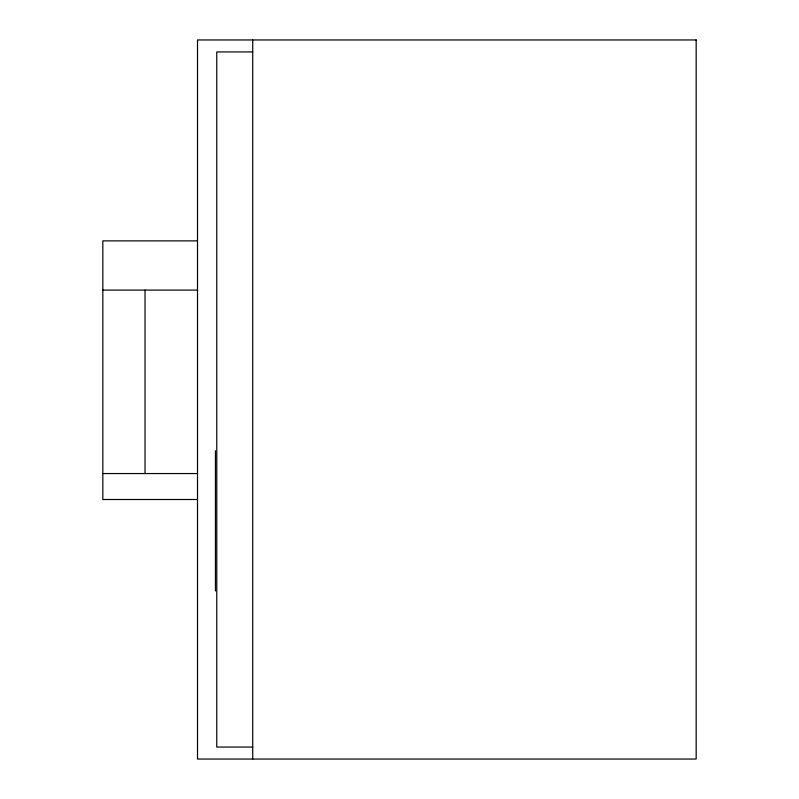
<?xml version="1.0" encoding="UTF-8"?>
<svg xmlns="http://www.w3.org/2000/svg" width="799" height="799" viewBox="0 0 799 799"><rect width="100%" height="100%" fill="white"/><g stroke="black" fill="none" stroke-linecap="round" stroke-linejoin="round"><path stroke-width="1.2" d="M252.724 51.935L216.769 51.935L216.769 747.065L252.724 747.065M197.513 240.869L102.831 240.869L102.831 499.505L197.513 499.505M102.831 290.097L197.513 290.097M102.831 473.557L197.513 473.557M252.724 39.95L252.724 759.05M215.43 450.796L215.43 591.02M145.018 290.097L145.018 473.557M696.169 39.95L197.513 39.95L197.513 759.05L696.169 759.05L696.169 39.95"/></g></svg>
